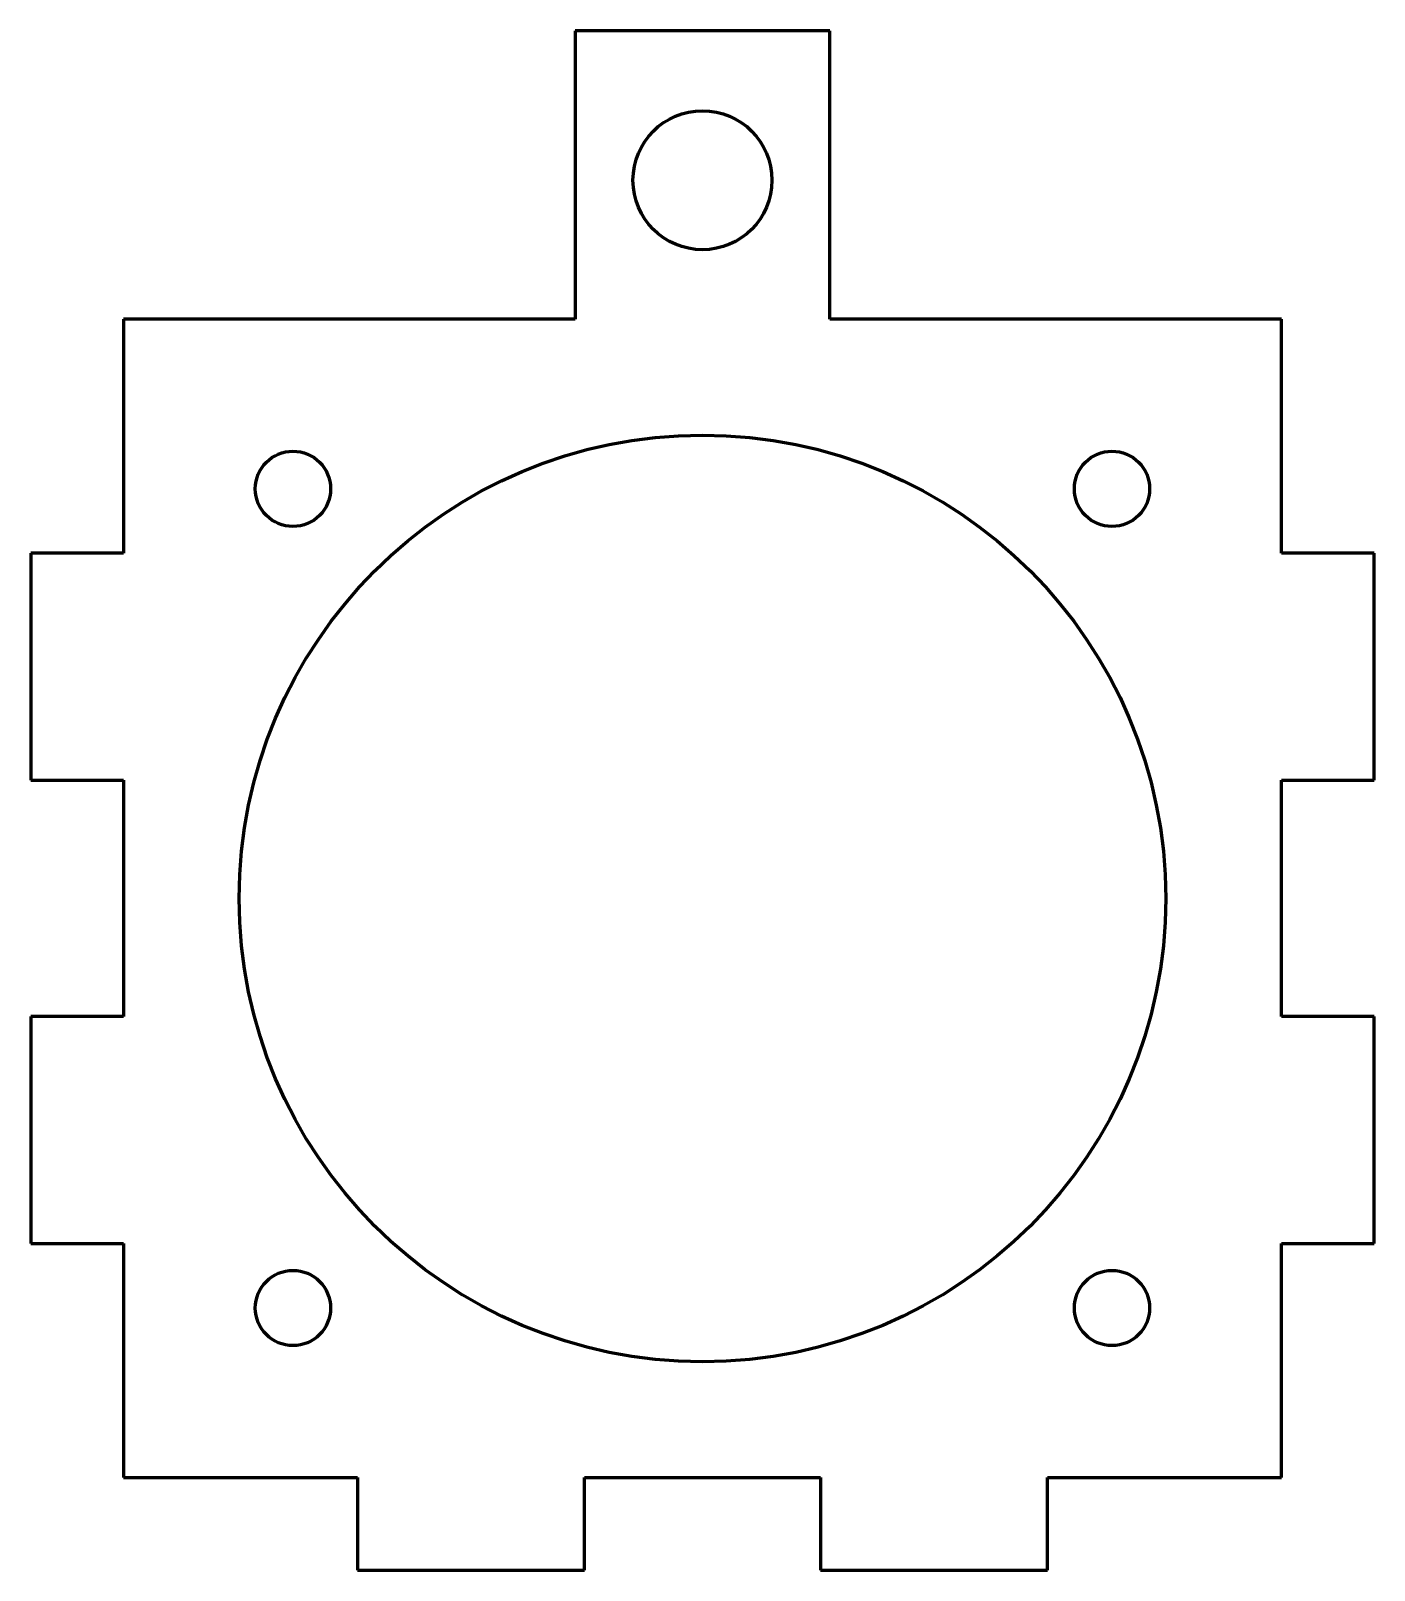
# Model space of a CAD drawing. Header units: millimetres. Extents: x 52 to 168, y 111 to 244.
import ezdxf

# ---------------------------------------------------------------- set-up
doc = ezdxf.new("R2010")
doc.units = ezdxf.units.MM
doc.linetypes.add('K5LT_BASIC', pattern=[0])
doc.layers.add('Системный слой', color=7, linetype='Continuous')

msp = doc.modelspace()

# ---------------------------------------------------------------- linework, layer by layer
at = {"layer": 'Системный слой', "color": 150, "linetype": 'K5LT_BASIC', "lineweight": 60, "true_color": 0x0080ff}
for p, q in [((98.54, 244.39), (98.54, 219.49)), ((120.54, 244.39), (98.54, 244.39)), ((120.54, 219.49), (120.54, 244.39)), ((98.54, 219.49), (59.54, 219.49)), ((59.54, 219.49), (59.54, 199.29)), ((159.54, 219.49), (120.54, 219.49)), ((159.54, 199.29), (159.54, 219.49)), ((51.54, 199.29), (51.54, 179.69)), ((59.54, 199.29), (51.54, 199.29)), ((167.54, 199.29), (159.54, 199.29)), ((167.54, 179.69), (167.54, 199.29)), ((51.54, 179.69), (59.54, 179.69)), ((59.54, 179.69), (59.54, 159.29)), ((159.54, 179.69), (167.54, 179.69)), ((159.54, 159.29), (159.54, 179.69)), ((59.54, 159.29), (51.54, 159.29)), ((51.54, 159.29), (51.54, 139.69)), ((167.54, 159.29), (159.54, 159.29)), ((167.54, 139.69), (167.54, 159.29)), ((51.54, 139.69), (59.54, 139.69)), ((59.54, 139.69), (59.54, 119.49)), ((159.54, 139.69), (167.54, 139.69)), ((159.54, 119.49), (159.54, 139.69)), ((59.54, 119.49), (79.74, 119.49)), ((79.74, 119.49), (79.74, 111.49)), ((99.34, 119.49), (119.74, 119.49)), ((99.34, 111.49), (99.34, 119.49)), ((119.74, 119.49), (119.74, 111.5)), ((139.34, 119.49), (159.54, 119.49)), ((139.34, 111.5), (139.34, 119.49)), ((79.74, 111.49), (99.34, 111.49)), ((119.74, 111.5), (139.34, 111.5))]:
    msp.add_line(p, q, dxfattribs=at)
for centre, radius in [((109.54, 231.49), 6), ((109.54, 169.49), 40), ((74.18, 204.85), 3.25), ((144.9, 204.85), 3.25), ((74.18, 134.13), 3.25), ((144.9, 134.13), 3.25)]:
    msp.add_circle(centre, radius, dxfattribs=at)

doc.saveas('drawing.dxf')
